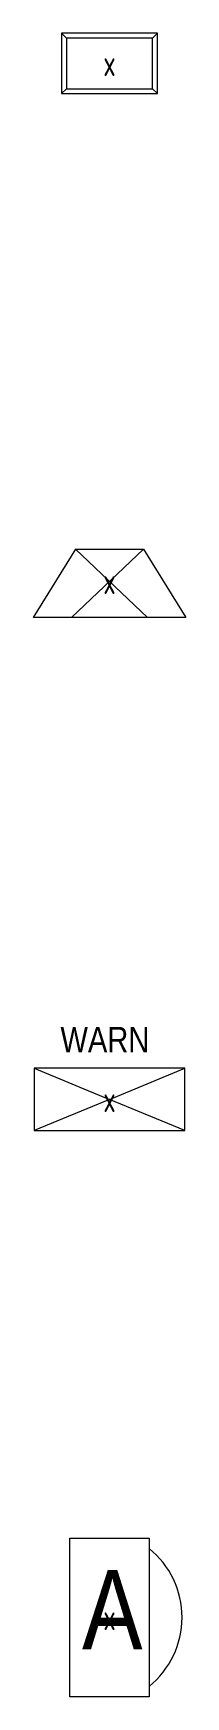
# Model space of a CAD drawing. Header units: metres. Extents: x -162 to 83385, y -62392 to -1971.
# Drawn here: x 36787 to 37087, y -5397 to -2129 of the extents above; entities that cross this region are included whole.
import ezdxf
from ezdxf.enums import TextEntityAlignment as Align

# ---------------------------------------------------------------- set-up
doc = ezdxf.new("R2010")
doc.units = ezdxf.units.M
doc.header["$LTSCALE"] = 0.5
for name, color, linetype, lineweight in [('ELIN_Attribut_01_Produkt_ID', 7, 'Continuous', 0), ('ELIN_Attribut_02_Stromkreis', 7, 'Continuous', 0), ('ELIN_Attribut_03_Verteilerbereich', 7, 'Continuous', 0), ('ELIN_Attribut_04_Montagehoehe', 7, 'Continuous', 0), ('ELIN_Attribut_05_Montageart', 7, 'Continuous', 0), ('ELIN_Attribut_06_Tuernummer', 7, 'Continuous', 0), ('ELIN_Attribut_07_Bemerkung', 7, 'Continuous', 0), ('ELIN_Attribut_08_Adresse', 7, 'Continuous', 0), ('ELIN_Attribut_10_AKZ1', 7, 'Continuous', 0), ('ELIN_Attribut_11_AKZ2', 7, 'Continuous', 0), ('ELIN_Attribut_12_Sonstiges1', 7, 'Continuous', 0), ('ELIN_Attribut_13_Sonstiges2', 7, 'Continuous', 0), ('ELIN_Attribut_14_Bauteil', 7, 'Continuous', 0), ('ELIN_Attribut_15_Ebene', 7, 'Continuous', 0), ('ELIN_Attribut_16_Raumnummer', 7, 'Continuous', 0), ('ELIN_Attribut_17_Raumname', 7, 'Continuous', 0), ('ELIN_Attribut_18_Montageabschnitt', 7, 'Continuous', 0), ('ELIN_Attribut_Basispunkt', 2, 'Continuous', 0), ('ELIN_Attribute_GEMOS', 11, 'Continuous', 0), ('ELIN_STS_DE_Lichtsignal', 7, 'Continuous', 0), ('ELIN_STS_DE_LS Behandlungsraeume', 7, 'Continuous', 0), ('ELIN_STS_DE_Warnleuchte', 7, 'Continuous', 0), ('ELIN_STS_WA_Ampel', 7, 'Continuous', 0)]:
    doc.layers.add(name, color=color, linetype=linetype, lineweight=lineweight)
doc.layers.get('0').off()
doc.styles.add('ARIAL_N', font='ARIALN.TTF')
doc.styles.add('ELIN_Attribute', font='isocp.shx', dxfattribs={"width": 0.8})

# ---------------------------------------------------------------- blocks, each defined once
blk = doc.blocks.new('ELIN_STS_LICHTSIGNAL')
at = {"color": 0}
for p, q in [((-94.3, 59.2), (-94.3, -59.2)), ((-84.8, 49.8), (-94.3, 59.2)), ((94.3, 59.2), (-94.3, 59.2)), ((-84.8, 49.8), (-84.8, -49.8)), ((84.8, 49.8), (-84.8, 49.8)), ((84.8, 49.8), (94.3, 59.2)), ((84.8, -49.8), (84.8, 49.8)), ((94.3, -59.2), (94.3, 59.2)), ((-84.8, -49.8), (-94.3, -59.2)), ((-94.3, -59.2), (94.3, -59.2)), ((-84.8, -49.8), (84.8, -49.8)), ((84.8, -49.8), (94.3, -59.2))]:
    blk.add_line(p, q, dxfattribs=at)
at = {"layer": 'ELIN_Attribut_01_Produkt_ID', "style": 'ELIN_Attribute', "width": 0.8, "flags": 8}
blk.add_attdef('01_PRODUKT_ID', (-527.5, -254.7, 0), '', height=150, dxfattribs=at)
at = {"layer": 'ELIN_Attribut_02_Stromkreis', "style": 'ELIN_Attribute', "width": 0.8, "flags": 8}
blk.add_attdef('02_STROMKREIS', (-527.5, 141, 0), '', height=150, dxfattribs=at)
at = {"layer": 'ELIN_Attribut_03_Verteilerbereich', "style": 'ELIN_Attribute', "width": 0.8, "flags": 8}
blk.add_attdef('03_VERTEILERBEREICH', (-247.5, -604.4, 0), '', height=125, dxfattribs=at)
at = {"layer": 'ELIN_Attribut_04_Montagehoehe', "style": 'ELIN_Attribute', "width": 0.8, "flags": 8}
blk.add_attdef('04_MONTAGEHOEHE', text='', height=125, dxfattribs=at).set_placement((-209.5, -54.7, 0), align=Align.RIGHT)
at = {"layer": 'ELIN_Attribut_05_Montageart', "style": 'ELIN_Attribute', "width": 0.8, "flags": 8}
blk.add_attdef('05_MONTAGEART', (191.5, -55, 0), '', height=125, dxfattribs=at)
at = {"layer": 'ELIN_Attribut_06_Tuernummer', "style": 'ELIN_Attribute', "width": 0.8, "flags": 8}
blk.add_attdef('06_TUERNUMMER', text='', height=125, dxfattribs=at).set_placement((-209.5, -254.7, 0), align=Align.RIGHT)
at = {"layer": 'ELIN_Attribut_07_Bemerkung', "style": 'ELIN_Attribute', "width": 0.8, "flags": 8}
blk.add_attdef('07_BEMERKUNG', (-247.5, -804.4, 0), '', height=125, dxfattribs=at)
at = {"layer": 'ELIN_Attribut_08_Adresse', "style": 'ELIN_Attribute', "width": 0.8, "flags": 8}
blk.add_attdef('08_ADRESSE', (-247.5, -1004.4, 0), '', height=125, dxfattribs=at)
at = {"layer": 'ELIN_Attribut_10_AKZ1', "style": 'ELIN_Attribute', "width": 0.8, "flags": 8}
blk.add_attdef('10_AKZ1', (-247.5, -1404.4, 0), '', height=125, dxfattribs=at)
at = {"layer": 'ELIN_Attribut_11_AKZ2', "style": 'ELIN_Attribute', "width": 0.8, "flags": 8}
blk.add_attdef('11_AKZ2', (-247.5, -1604.4, 0), '', height=125, dxfattribs=at)
at = {"layer": 'ELIN_Attribut_12_Sonstiges1', "style": 'ELIN_Attribute', "width": 0.8, "flags": 8}
blk.add_attdef('12_SONSTIGES1', (-247.5, -1804.4, 0), '', height=125, dxfattribs=at)
at = {"layer": 'ELIN_Attribut_13_Sonstiges2', "style": 'ELIN_Attribute', "width": 0.8, "flags": 8}
blk.add_attdef('13_SONSTIGES2', (-247.5, -2004.4, 0), '', height=125, dxfattribs=at)
at = {"layer": 'ELIN_Attribut_14_Bauteil', "style": 'ELIN_Attribute', "width": 0.8, "flags": 8}
blk.add_attdef('14_BAUTEIL', (-247.5, -2204.4, 0), '', height=125, dxfattribs=at)
at = {"layer": 'ELIN_Attribut_15_Ebene', "style": 'ELIN_Attribute', "width": 0.8, "flags": 8}
blk.add_attdef('15_EBENE', (-247.5, -2404.4, 0), '', height=125, dxfattribs=at)
at = {"layer": 'ELIN_Attribut_16_Raumnummer', "style": 'ELIN_Attribute', "width": 0.8, "flags": 8}
blk.add_attdef('16_RAUMNUMMER', (-247.5, -2604.4, 0), '', height=125, dxfattribs=at)
at = {"layer": 'ELIN_Attribut_17_Raumname', "style": 'ELIN_Attribute', "width": 0.8, "flags": 8}
blk.add_attdef('17_RAUMNAME', (-247.5, -2804.4, 0), '', height=125, dxfattribs=at)
at = {"layer": 'ELIN_Attribut_18_Montageabschnitt', "style": 'ELIN_Attribute', "width": 0.8, "flags": 8}
blk.add_attdef('18_MONTAGEABSCHNITT', (-247.5, -3004.4, 0), '', height=125, dxfattribs=at)
at = {"layer": 'ELIN_Attribut_Basispunkt', "style": 'ELIN_Attribute', "width": 0.8, "flags": 8}
blk.add_attdef('Basispunkt', text='', height=50, dxfattribs=at).set_placement((0, 0), align=Align.MIDDLE)
at = {"layer": 'ELIN_Attribute_GEMOS', "style": 'ELIN_Attribute', "width": 0.6}
for tag, p in [('G01_PRO02ID', (1620.5, 183.6)), ('G02_BEZEICHNUNG', (1620.5, -14.6, 0)), ('G03_DESCRIPTION', (1620.5, -204.4, 0)), ('G04_GEMOS-SYMBOL', (1623.8, -404.4, 0)), ('G05_GEMOS-TYP', (1623.8, -604.4, 0)), ('G06_ORTSKENNUNG', (1620.5, -804.4, 0)), ('G08_FREI1', (1620.5, -1004.4, 0)), ('G08_FREI2', (1620.5, -1204.4, 0))]:
    blk.add_attdef(tag, p, '', height=125, dxfattribs=at)
blk = doc.blocks.new('ELIN_STS_LICHTSIGNAL_BEHANDLUNG')
at = {"color": 0}
for p, q in [((-67.1, 63.3), (-150, -70.8)), ((67.1, 63.3), (-75, -70.8)), ((75, -70.8), (-67.1, 63.3)), ((-67.1, 63.3), (67.1, 63.3)), ((67.1, 63.3), (150, -70.8)), ((150, -70.8), (-150, -70.8))]:
    blk.add_line(p, q, dxfattribs=at)
at = {"layer": 'ELIN_Attribut_01_Produkt_ID', "style": 'ELIN_Attribute', "width": 0.8, "flags": 8}
blk.add_attdef('01_PRODUKT_ID', (-533.5, -282.5, 0), '', height=150, dxfattribs=at)
at = {"layer": 'ELIN_Attribut_02_Stromkreis', "style": 'ELIN_Attribute', "width": 0.8, "flags": 8}
blk.add_attdef('02_STROMKREIS', (-533.5, 148, 0), '', height=150, dxfattribs=at)
at = {"layer": 'ELIN_Attribut_03_Verteilerbereich', "style": 'ELIN_Attribute', "width": 0.8, "flags": 8}
blk.add_attdef('03_VERTEILERBEREICH', (-247.5, -604.4, 0), '', height=125, dxfattribs=at)
at = {"layer": 'ELIN_Attribut_04_Montagehoehe', "style": 'ELIN_Attribute', "width": 0.8, "flags": 8}
blk.add_attdef('04_MONTAGEHOEHE', text='', height=125, dxfattribs=at).set_placement((-254.5, -54.7, 0), align=Align.RIGHT)
at = {"layer": 'ELIN_Attribut_05_Montageart', "style": 'ELIN_Attribute', "width": 0.8, "flags": 8}
blk.add_attdef('05_MONTAGEART', (243, -59.4, 0), '', height=125, dxfattribs=at)
at = {"layer": 'ELIN_Attribut_06_Tuernummer', "style": 'ELIN_Attribute', "width": 0.8, "flags": 8}
blk.add_attdef('06_TUERNUMMER', text='', height=125, dxfattribs=at).set_placement((-254.5, -254.7, 0), align=Align.RIGHT)
at = {"layer": 'ELIN_Attribut_07_Bemerkung', "style": 'ELIN_Attribute', "width": 0.8, "flags": 8}
blk.add_attdef('07_BEMERKUNG', (-247.5, -804.4, 0), '', height=125, dxfattribs=at)
at = {"layer": 'ELIN_Attribut_08_Adresse', "style": 'ELIN_Attribute', "width": 0.8, "flags": 8}
blk.add_attdef('08_ADRESSE', (-247.5, -1004.4, 0), '', height=125, dxfattribs=at)
at = {"layer": 'ELIN_Attribut_10_AKZ1', "style": 'ELIN_Attribute', "width": 0.8, "flags": 8}
blk.add_attdef('10_AKZ1', (-247.5, -1404.4, 0), '', height=125, dxfattribs=at)
at = {"layer": 'ELIN_Attribut_11_AKZ2', "style": 'ELIN_Attribute', "width": 0.8, "flags": 8}
blk.add_attdef('11_AKZ2', (-247.5, -1604.4, 0), '', height=125, dxfattribs=at)
at = {"layer": 'ELIN_Attribut_12_Sonstiges1', "style": 'ELIN_Attribute', "width": 0.8, "flags": 8}
blk.add_attdef('12_SONSTIGES1', (-247.5, -1804.4, 0), '', height=125, dxfattribs=at)
at = {"layer": 'ELIN_Attribut_13_Sonstiges2', "style": 'ELIN_Attribute', "width": 0.8, "flags": 8}
blk.add_attdef('13_SONSTIGES2', (-247.5, -2004.4, 0), '', height=125, dxfattribs=at)
at = {"layer": 'ELIN_Attribut_14_Bauteil', "style": 'ELIN_Attribute', "width": 0.8, "flags": 8}
blk.add_attdef('14_BAUTEIL', (-247.5, -2204.4, 0), '', height=125, dxfattribs=at)
at = {"layer": 'ELIN_Attribut_15_Ebene', "style": 'ELIN_Attribute', "width": 0.8, "flags": 8}
blk.add_attdef('15_EBENE', (-247.5, -2404.4, 0), '', height=125, dxfattribs=at)
at = {"layer": 'ELIN_Attribut_16_Raumnummer', "style": 'ELIN_Attribute', "width": 0.8, "flags": 8}
blk.add_attdef('16_RAUMNUMMER', (-247.5, -2604.4, 0), '', height=125, dxfattribs=at)
at = {"layer": 'ELIN_Attribut_17_Raumname', "style": 'ELIN_Attribute', "width": 0.8, "flags": 8}
blk.add_attdef('17_RAUMNAME', (-247.5, -2804.4, 0), '', height=125, dxfattribs=at)
at = {"layer": 'ELIN_Attribut_18_Montageabschnitt', "style": 'ELIN_Attribute', "width": 0.8, "flags": 8}
blk.add_attdef('18_MONTAGEABSCHNITT', (-247.5, -3004.4, 0), '', height=125, dxfattribs=at)
at = {"layer": 'ELIN_Attribut_Basispunkt', "style": 'ELIN_Attribute', "width": 0.8, "flags": 8}
blk.add_attdef('Basispunkt', text='', height=50, dxfattribs=at).set_placement((0, 0), align=Align.MIDDLE)
at = {"layer": 'ELIN_Attribute_GEMOS', "style": 'ELIN_Attribute', "width": 0.6}
for tag, p in [('G01_PRO02ID', (1620.5, 183.6)), ('G02_BEZEICHNUNG', (1620.5, -14.6, 0)), ('G03_DESCRIPTION', (1620.5, -204.4, 0)), ('G04_GEMOS-SYMBOL', (1623.8, -404.4, 0)), ('G05_GEMOS-TYP', (1623.8, -604.4, 0)), ('G06_ORTSKENNUNG', (1620.5, -804.4, 0)), ('G08_FREI1', (1620.5, -1004.4, 0)), ('G08_FREI2', (1620.5, -1204.4, 0))]:
    blk.add_attdef(tag, p, '', height=125, dxfattribs=at)
blk = doc.blocks.new('ELIN_STS_AMPEL')
at = {"color": 0}
for p, q in [((-77.9, 155.8), (77.9, 155.8)), ((-77.9, -155.8), (-77.9, 155.8)), ((77.9, 155.8), (77.9, -155.8)), ((77.9, -155.8), (-77.9, -155.8))]:
    blk.add_line(p, q, dxfattribs=at)
blk.add_arc((-31.6, 0), 174.2, 308.9552, 51.0448, dxfattribs=at)
at = {"color": 0, "style": 'ARIAL_N'}
blk.add_text('A', height=155.8, dxfattribs=at).set_placement((-54, -62.7))
at = {"layer": 'ELIN_Attribut_01_Produkt_ID', "style": 'ELIN_Attribute', "width": 0.8, "flags": 8}
blk.add_attdef('01_PRODUKT_ID', (-519.5, -347, 0), '', height=150, dxfattribs=at)
at = {"layer": 'ELIN_Attribut_02_Stromkreis', "style": 'ELIN_Attribute', "width": 0.8, "flags": 8}
blk.add_attdef('02_STROMKREIS', (-519.5, 244, 0), '', height=150, dxfattribs=at)
at = {"layer": 'ELIN_Attribut_03_Verteilerbereich', "style": 'ELIN_Attribute', "width": 0.8, "flags": 8}
blk.add_attdef('03_VERTEILERBEREICH', (-247.5, -604.4, 0), '', height=125, dxfattribs=at)
at = {"layer": 'ELIN_Attribut_04_Montagehoehe', "style": 'ELIN_Attribute', "width": 0.8, "flags": 8}
blk.add_attdef('04_MONTAGEHOEHE', text='', height=125, dxfattribs=at).set_placement((-214, -54.7, 0), align=Align.RIGHT)
at = {"layer": 'ELIN_Attribut_05_Montageart', "style": 'ELIN_Attribute', "width": 0.8, "flags": 8}
blk.add_attdef('05_MONTAGEART', (255.5, -49, 0), '', height=125, dxfattribs=at)
at = {"layer": 'ELIN_Attribut_06_Tuernummer', "style": 'ELIN_Attribute', "width": 0.8, "flags": 8}
blk.add_attdef('06_TUERNUMMER', text='', height=125, dxfattribs=at).set_placement((-214, -254.7, 0), align=Align.RIGHT)
at = {"layer": 'ELIN_Attribut_07_Bemerkung', "style": 'ELIN_Attribute', "width": 0.8, "flags": 8}
blk.add_attdef('07_BEMERKUNG', (-247.5, -804.4, 0), '', height=125, dxfattribs=at)
at = {"layer": 'ELIN_Attribut_08_Adresse', "style": 'ELIN_Attribute', "width": 0.8, "flags": 8}
blk.add_attdef('08_ADRESSE', (-247.5, -1004.4, 0), '', height=125, dxfattribs=at)
at = {"layer": 'ELIN_Attribut_10_AKZ1', "style": 'ELIN_Attribute', "width": 0.8, "flags": 8}
blk.add_attdef('10_AKZ1', (-247.5, -1404.4, 0), '', height=125, dxfattribs=at)
at = {"layer": 'ELIN_Attribut_11_AKZ2', "style": 'ELIN_Attribute', "width": 0.8, "flags": 8}
blk.add_attdef('11_AKZ2', (-247.5, -1604.4, 0), '', height=125, dxfattribs=at)
at = {"layer": 'ELIN_Attribut_12_Sonstiges1', "style": 'ELIN_Attribute', "width": 0.8, "flags": 8}
blk.add_attdef('12_SONSTIGES1', (-247.5, -1804.4, 0), '', height=125, dxfattribs=at)
at = {"layer": 'ELIN_Attribut_13_Sonstiges2', "style": 'ELIN_Attribute', "width": 0.8, "flags": 8}
blk.add_attdef('13_SONSTIGES2', (-247.5, -2004.4, 0), '', height=125, dxfattribs=at)
at = {"layer": 'ELIN_Attribut_14_Bauteil', "style": 'ELIN_Attribute', "width": 0.8, "flags": 8}
blk.add_attdef('14_BAUTEIL', (-247.5, -2204.4, 0), '', height=125, dxfattribs=at)
at = {"layer": 'ELIN_Attribut_15_Ebene', "style": 'ELIN_Attribute', "width": 0.8, "flags": 8}
blk.add_attdef('15_EBENE', (-247.5, -2404.4, 0), '', height=125, dxfattribs=at)
at = {"layer": 'ELIN_Attribut_16_Raumnummer', "style": 'ELIN_Attribute', "width": 0.8, "flags": 8}
blk.add_attdef('16_RAUMNUMMER', (-247.5, -2604.4, 0), '', height=125, dxfattribs=at)
at = {"layer": 'ELIN_Attribut_17_Raumname', "style": 'ELIN_Attribute', "width": 0.8, "flags": 8}
blk.add_attdef('17_RAUMNAME', (-247.5, -2804.4, 0), '', height=125, dxfattribs=at)
at = {"layer": 'ELIN_Attribut_18_Montageabschnitt', "style": 'ELIN_Attribute', "width": 0.8, "flags": 8}
blk.add_attdef('18_MONTAGEABSCHNITT', (-247.5, -3004.4, 0), '', height=125, dxfattribs=at)
at = {"layer": 'ELIN_Attribut_Basispunkt', "style": 'ELIN_Attribute', "width": 0.8, "flags": 8}
blk.add_attdef('Basispunkt', text='', height=50, dxfattribs=at).set_placement((0, 0), align=Align.MIDDLE)
at = {"layer": 'ELIN_Attribute_GEMOS', "style": 'ELIN_Attribute', "width": 0.6}
for tag, p in [('G01_PRO02ID', (1620.5, 183.6)), ('G02_BEZEICHNUNG', (1620.5, -14.6, 0)), ('G03_DESCRIPTION', (1620.5, -204.4, 0)), ('G04_GEMOS-SYMBOL', (1623.8, -404.4, 0)), ('G05_GEMOS-TYP', (1623.8, -604.4, 0)), ('G06_ORTSKENNUNG', (1620.5, -804.4, 0)), ('G08_FREI1', (1620.5, -1004.4, 0)), ('G08_FREI2', (1620.5, -1204.4, 0))]:
    blk.add_attdef(tag, p, '', height=125, dxfattribs=at)
blk = doc.blocks.new('ELIN_STS_WARNLEUCHTE')
at = {"color": 0}
for p, q in [((148, 61.2), (-148, 61.2)), ((-148, 61.2), (0, 0)), ((-148, 61.2), (-148, -61.2)), ((0, 0), (148, 61.2)), ((148, -61.2), (148, 61.2)), ((0, 0), (-148, -61.2)), ((148, -61.2), (0, 0)), ((-148, -61.2), (148, -61.2))]:
    blk.add_line(p, q, dxfattribs=at)
at = {"color": 0, "style": 'ARIAL_N'}
blk.add_text('WARN', height=50, dxfattribs=at).set_placement((-96.5, 92.5))
at = {"layer": 'ELIN_Attribut_01_Produkt_ID', "style": 'ELIN_Attribute', "width": 0.8, "flags": 8}
blk.add_attdef('01_PRODUKT_ID', (-519, -254.7, 0), '', height=150, dxfattribs=at)
at = {"layer": 'ELIN_Attribut_02_Stromkreis', "style": 'ELIN_Attribute', "width": 0.8, "flags": 8}
blk.add_attdef('02_STROMKREIS', (-519, 196.5, 0), '', height=150, dxfattribs=at)
at = {"layer": 'ELIN_Attribut_03_Verteilerbereich', "style": 'ELIN_Attribute', "width": 0.8, "flags": 8}
blk.add_attdef('03_VERTEILERBEREICH', (-247.5, -604.4, 0), '', height=125, dxfattribs=at)
at = {"layer": 'ELIN_Attribut_04_Montagehoehe', "style": 'ELIN_Attribute', "width": 0.8, "flags": 8}
blk.add_attdef('04_MONTAGEHOEHE', text='', height=125, dxfattribs=at).set_placement((-266, -54.7, 0), align=Align.RIGHT)
at = {"layer": 'ELIN_Attribut_05_Montageart', "style": 'ELIN_Attribute', "width": 0.8, "flags": 8}
blk.add_attdef('05_MONTAGEART', (256, -49, 0), '', height=125, dxfattribs=at)
at = {"layer": 'ELIN_Attribut_06_Tuernummer', "style": 'ELIN_Attribute', "width": 0.8, "flags": 8}
blk.add_attdef('06_TUERNUMMER', text='', height=125, dxfattribs=at).set_placement((-266, -254.7, 0), align=Align.RIGHT)
at = {"layer": 'ELIN_Attribut_07_Bemerkung', "style": 'ELIN_Attribute', "width": 0.8, "flags": 8}
blk.add_attdef('07_BEMERKUNG', (-247.5, -804.4, 0), '', height=125, dxfattribs=at)
at = {"layer": 'ELIN_Attribut_08_Adresse', "style": 'ELIN_Attribute', "width": 0.8, "flags": 8}
blk.add_attdef('08_ADRESSE', (-247.5, -1004.4, 0), '', height=125, dxfattribs=at)
at = {"layer": 'ELIN_Attribut_10_AKZ1', "style": 'ELIN_Attribute', "width": 0.8, "flags": 8}
blk.add_attdef('10_AKZ1', (-247.5, -1404.4, 0), '', height=125, dxfattribs=at)
at = {"layer": 'ELIN_Attribut_11_AKZ2', "style": 'ELIN_Attribute', "width": 0.8, "flags": 8}
blk.add_attdef('11_AKZ2', (-247.5, -1604.4, 0), '', height=125, dxfattribs=at)
at = {"layer": 'ELIN_Attribut_12_Sonstiges1', "style": 'ELIN_Attribute', "width": 0.8, "flags": 8}
blk.add_attdef('12_SONSTIGES1', (-247.5, -1804.4, 0), '', height=125, dxfattribs=at)
at = {"layer": 'ELIN_Attribut_13_Sonstiges2', "style": 'ELIN_Attribute', "width": 0.8, "flags": 8}
blk.add_attdef('13_SONSTIGES2', (-247.5, -2004.4, 0), '', height=125, dxfattribs=at)
at = {"layer": 'ELIN_Attribut_14_Bauteil', "style": 'ELIN_Attribute', "width": 0.8, "flags": 8}
blk.add_attdef('14_BAUTEIL', (-247.5, -2204.4, 0), '', height=125, dxfattribs=at)
at = {"layer": 'ELIN_Attribut_15_Ebene', "style": 'ELIN_Attribute', "width": 0.8, "flags": 8}
blk.add_attdef('15_EBENE', (-247.5, -2404.4, 0), '', height=125, dxfattribs=at)
at = {"layer": 'ELIN_Attribut_16_Raumnummer', "style": 'ELIN_Attribute', "width": 0.8, "flags": 8}
blk.add_attdef('16_RAUMNUMMER', (-247.5, -2604.4, 0), '', height=125, dxfattribs=at)
at = {"layer": 'ELIN_Attribut_17_Raumname', "style": 'ELIN_Attribute', "width": 0.8, "flags": 8}
blk.add_attdef('17_RAUMNAME', (-247.5, -2804.4, 0), '', height=125, dxfattribs=at)
at = {"layer": 'ELIN_Attribut_18_Montageabschnitt', "style": 'ELIN_Attribute', "width": 0.8, "flags": 8}
blk.add_attdef('18_MONTAGEABSCHNITT', (-247.5, -3004.4, 0), '', height=125, dxfattribs=at)
at = {"layer": 'ELIN_Attribut_Basispunkt', "style": 'ELIN_Attribute', "width": 0.8, "flags": 8}
blk.add_attdef('Basispunkt', text='', height=50, dxfattribs=at).set_placement((0, 0), align=Align.MIDDLE)
at = {"layer": 'ELIN_Attribute_GEMOS', "style": 'ELIN_Attribute', "width": 0.6}
for tag, p in [('G01_PRO02ID', (1620.5, 183.6)), ('G02_BEZEICHNUNG', (1620.5, -14.6, 0)), ('G03_DESCRIPTION', (1620.5, -204.4, 0)), ('G04_GEMOS-SYMBOL', (1623.8, -404.4, 0)), ('G05_GEMOS-TYP', (1623.8, -604.4, 0)), ('G06_ORTSKENNUNG', (1620.5, -804.4, 0)), ('G08_FREI1', (1620.5, -1004.4, 0)), ('G08_FREI2', (1620.5, -1204.4, 0))]:
    blk.add_attdef(tag, p, '', height=125, dxfattribs=at)

msp = doc.modelspace()

# ---------------------------------------------------------------- block references
at = {"layer": 'ELIN_STS_DE_Lichtsignal', "lineweight": 0}
ref = msp.add_blockref('ELIN_STS_LICHTSIGNAL', (36937.2, -2187.8), dxfattribs=at)
ref.add_attrib('Basispunkt', 'x', dxfattribs={"layer": 'ELIN_Attribut_Basispunkt', "height": 50, "style": 'ELIN_Attribute', "width": 0.8}).set_placement((36937.2, -2187.8), align=Align.MIDDLE)
at = {"layer": 'ELIN_STS_DE_LS Behandlungsraeume', "lineweight": 0}
ref = msp.add_blockref('ELIN_STS_LICHTSIGNAL_BEHANDLUNG', (36937.2, -3205.7), dxfattribs=at)
ref.add_attrib('Basispunkt', 'x', dxfattribs={"layer": 'ELIN_Attribut_Basispunkt', "height": 50, "style": 'ELIN_Attribute', "width": 0.8}).set_placement((36937.2, -3205.7), align=Align.MIDDLE)
at = {"layer": 'ELIN_STS_DE_Warnleuchte', "lineweight": 0}
ref = msp.add_blockref('ELIN_STS_WARNLEUCHTE', (36937.2, -4223.6), dxfattribs=at)
ref.add_attrib('Basispunkt', 'x', dxfattribs={"layer": 'ELIN_Attribut_Basispunkt', "height": 50, "style": 'ELIN_Attribute', "width": 0.8}).set_placement((36937.2, -4223.6), align=Align.MIDDLE)
at = {"layer": 'ELIN_STS_WA_Ampel', "lineweight": 0}
ref = msp.add_blockref('ELIN_STS_AMPEL', (36937.2, -5241.5), dxfattribs=at)
ref.add_attrib('Basispunkt', 'x', dxfattribs={"layer": 'ELIN_Attribut_Basispunkt', "height": 50, "style": 'ELIN_Attribute', "width": 0.8}).set_placement((36937.2, -5241.5), align=Align.MIDDLE)

doc.saveas('drawing.dxf')
